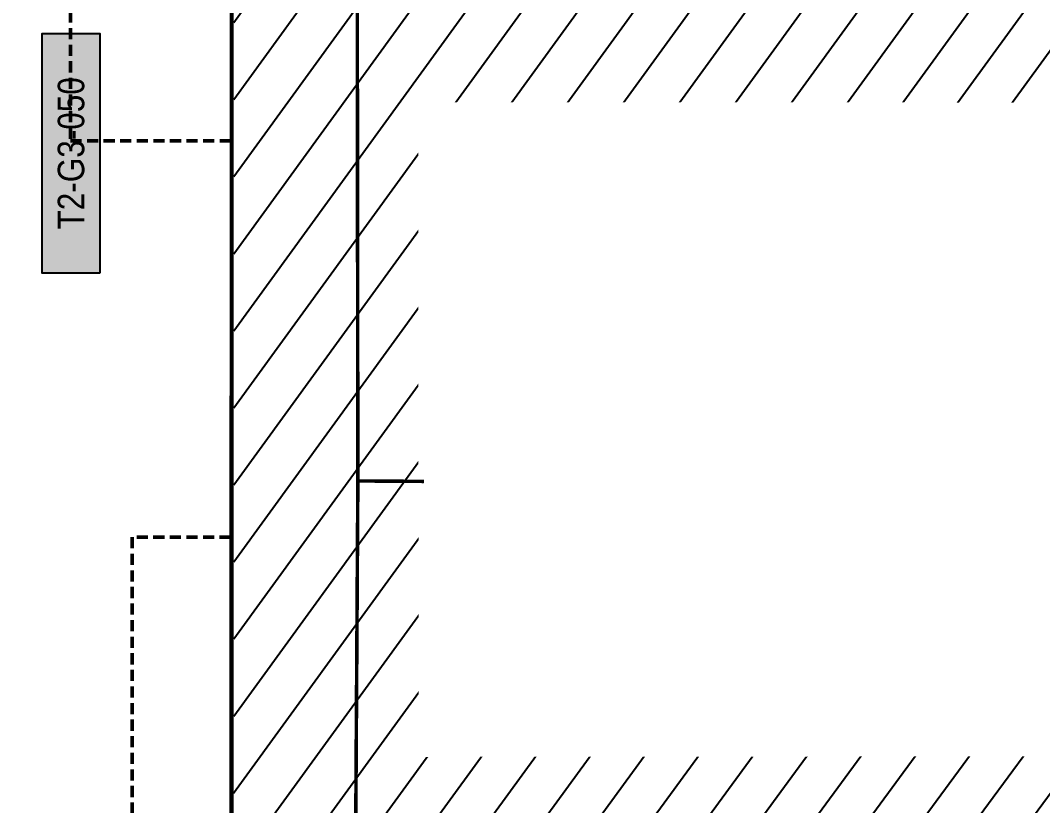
# Model space of a CAD drawing. Header units: centimetres. Extents: x -6122352 to 7132207, y -1694241 to 1947892.
# Drawn here: x 91466 to 97244, y -103172 to -98734 of the extents above; entities that cross this region are included whole.
import ezdxf
from ezdxf.enums import TextEntityAlignment as Align
from ezdxf.xclip import XClip

# ---------------------------------------------------------------- set-up
doc = ezdxf.new("R2010")
doc.units = ezdxf.units.CM
doc.header["$MEASUREMENT"] = 0
doc.header["$XCLIPFRAME"] = 2
doc.linetypes.add('DASHED2', pattern=[0.375, 0.25, -0.125])
doc.linetypes.add('XR-AR-END-SETTING OUT PLAN$0$23261-XR-AR-SI-GF$0$HIDDEN', pattern=[0.375, 0.25, -0.125])
for name, color, linetype in [('23585-XR-AR-BOUNDARY WALLS AND SETBACKS$0$setback', 7, 'XR-AR-END-SETTING OUT PLAN$0$23261-XR-AR-SI-GF$0$HIDDEN'), ('@MI-REF LAYER', 7, 'Continuous'), ('B_TH_4', 7, 'Continuous'), ('PANEL-TAGS', 7, 'Continuous')]:
    doc.layers.add(name, color=color, linetype=linetype)
for name, color, linetype, lineweight in [('@ Foundations', 4, 'DASHED2', 50), ('A-ANNO-TEXT', 3, 'Continuous', 25), ('XR-AR-END-SETTING OUT PLAN$0$23585-XR-AR-END-GROUND FLOOR$0$A-GLAZ-SILL', 8, 'Continuous', 5), ('XR-AR-END-SETTING OUT PLAN$0$23585-XR-AR-END-GROUND FLOOR$0$A-GLAZ-WNDO', 232, 'Continuous', 9), ('XR-AR-END-SETTING OUT PLAN$0$23585-XR-AR-END-GROUND FLOOR$0$A-WALL', 7, 'Continuous', 30), ('XR-AR-END-SETTING OUT PLAN$0$23585-XR-AR-END-GROUND FLOOR$0$S-COLS', 51, 'Continuous', 40), ('XR-AR-END-SETTING OUT PLAN$0$23585-XR-AR-END-GROUND FLOOR$0$S-COLS-PATT', 8, 'Continuous', 5)]:
    doc.layers.add(name, color=color, linetype=linetype, lineweight=lineweight)
doc.styles.add('PANELTAG_STYLE', font='arial.ttf')

# ---------------------------------------------------------------- blocks, each defined once
blk = doc.blocks.new('23585-XR-AR-BOUNDARY WALLS AND SETBACKS')
at = {"layer": '23585-XR-AR-BOUNDARY WALLS AND SETBACKS$0$setback', "ltscale": 40, "const_width": 0.05}
blk.add_lwpolyline([(496532.0673623674, 2768893.95391039), (496532.1686264705, 2768894.064425312), (496536.2220017799, 2768898.488198366), (496540.2756266847, 2768902.912025546), (496544.3290017809, 2768907.335798366), (496548.382401789, 2768911.759598364), (496552.4358017773, 2768916.183398364), (496556.5893923498, 2768920.716433185), (496542.2115776765, 2768933.889312271), (496538.0586421989, 2768929.356943275), (496534.0052491076, 2768924.933150815), (496529.9518491079, 2768920.509350816), (496525.8982013824, 2768916.085698731), (496521.844849108, 2768911.661950815), (496517.6903034673, 2768907.127653947), (496532.0673623674, 2768893.95391039)], dxfattribs=at)
blk = doc.blocks.new('A$C9d9485f6')
at = {"layer": 'A-ANNO-TEXT', "rotation": 312.4881850805905}
blk.add_blockref('23585-XR-AR-BOUNDARY WALLS AND SETBACKS', (-2377088.534775567, -1504219.252137818), dxfattribs=at)
blk = doc.blocks.new('XR-AR-END-SETTING OUT PLAN$0$23585-XR-AR-END-GROUND FLOOR$0$A$C75a8815d')
at = {"layer": 'XR-AR-END-SETTING OUT PLAN$0$23585-XR-AR-END-GROUND FLOOR$0$S-COLS', "color": 252, "lineweight": 30}
blk.add_lwpolyline([(0.04718828201293945, 13139.86978554726), (0.04718828201293945, 12139.86978602409), (250.0471882820129, 12139.86978626251), (250.0471882820129, 13139.86978602409)], close=True, dxfattribs=at)
blk = doc.blocks.new('XR-AR-END-SETTING OUT PLAN')
at = {"layer": 'XR-AR-END-SETTING OUT PLAN$0$23585-XR-AR-END-GROUND FLOOR$0$A-GLAZ-SILL', "color": 8}
blk.add_line((3250.293349877, 17540.34097003937), (3250.10262234509, 14849.99877500534), dxfattribs=at)
at = {"layer": 'XR-AR-END-SETTING OUT PLAN$0$23585-XR-AR-END-GROUND FLOOR$0$A-GLAZ-WNDO', "color": 8}
for p, q in [((3000.293349280953, 17540.3409705162), (3000.102621987462, 14849.99877643585)), ((3000.293349280953, 17540.3409705162), (3250.293349877, 17540.34097003937)), ((3150.102621391416, 14849.99877738953), (3150.293349221349, 17540.34097099304)), ((3000.293349221349, 17490.34097003937), (3150.293349042535, 17490.34097003937)), ((3150.102551832795, 16727.16475534439), (3000.1025518924, 16727.16475534439)), ((3150.102552130818, 16677.16475534439), (3000.102551653981, 16677.16475582123)), ((3150.103230431676, 15777.16475534439), (3000.103229954839, 15777.16475534439)), ((3150.103230431676, 15727.16475486755), (3000.103229954839, 15727.16475582123)), ((3150.102621510625, 14899.99877643585), (3000.102621987462, 14899.99877595901)), ((3000.102621987462, 14849.99877643585), (3250.10262234509, 14849.99877500534))]:
    blk.add_line(p, q, dxfattribs=at)
for points in [[(3050.295387819409, 17490.34096956253), (3050.102551594377, 16727.16475534439)], [(3050.102551832795, 16677.16475486755), (3050.103230193257, 15777.16475582123)], [(3050.103229895234, 15727.16475582123), (3050.102622106671, 14899.99877643585)]]:
    blk.add_lwpolyline(points, dxfattribs=at)
at = {"layer": 'XR-AR-END-SETTING OUT PLAN$0$23585-XR-AR-END-GROUND FLOOR$0$A-WALL', "color": 8}
for points in [[(3550.084660723805, 19773.27214288712), (3550.084660485387, 19523.2703499794), (3250.082569018006, 19523.2703499794), (3250.293485656381, 17540.34097003937), (3000.294974222779, 17540.34096956253), (3000.084657981992, 19773.27214288712)], [(3000.102068737149, 12899.99910259247), (3250.103869214654, 12899.99910211563), (3250.103198900819, 13749.9988026619), (3250.102675631642, 14849.99877595901), (3000.10211391747, 14849.99877595901)]]:
    blk.add_lwpolyline(points, close=True, dxfattribs=at)
at = {"layer": 'XR-AR-END-SETTING OUT PLAN$0$23585-XR-AR-END-GROUND FLOOR$0$S-COLS-PATT', "color": 8}
blk.add_blockref('XR-AR-END-SETTING OUT PLAN$0$23585-XR-AR-END-GROUND FLOOR$0$A$C75a8815d', (3000.129344239831, 5499.998310089111), dxfattribs=at)
blk = doc.blocks.new('END UNIT')
at = {"xscale": 0.001, "yscale": 0.001, "zscale": 0.001}
blk.add_blockref('XR-AR-END-SETTING OUT PLAN', (-9.150201729830158, 0), dxfattribs=at)
blk = doc.blocks.new('TH_4')
at = {"xscale": -1}
blk.add_blockref('END UNIT', (495826.3053798428, 2769130.514097063), dxfattribs=at)
blk = doc.blocks.new('A$C780da55d')
at = {"layer": 'B_TH_4', "xscale": 1.000039159572381, "yscale": 1.000039159572381, "zscale": 1.000039159572381}
blk.add_blockref('TH_4', (-495814.0704651335, -2769239.302089663), dxfattribs=at)
blk = doc.blocks.new('23585-XR-AR-MALDIVE-2$0$TH_4')
blk.add_blockref('A$C780da55d', (495794.655359471, 2769130.864096801))
at = {"layer": '@ Foundations', "linetype": 'DASHED2', "ltscale": 0.25}
for points in [[(495831.6304024773, 2769147.704669024), (495833.0304024774, 2769147.704669024), (495833.0304024774, 2769149.604669025), (495831.6304024773, 2769149.604669025)], [(495831.2804024774, 2769142.764569025), (495833.3804024773, 2769142.764569025), (495833.3804024773, 2769145.464569025), (495831.2804024774, 2769145.464569025)]]:
    blk.add_lwpolyline(points, close=True, dxfattribs=at)
blk = doc.blocks.new('PANELTAG')
at = {"layer": 'PANEL-TAGS', "color": 1}
blk.add_lwpolyline([(-13.49999999999989, -3.300000000000182), (13.50000000000011, -3.300000000000182), (13.50000000000011, 3.299999999999727), (-13.49999999999989, 3.299999999999727)], close=True, dxfattribs=at)
at = {"layer": 'PANEL-TAGS', "color": 40, "true_color": 0xffd700}
blk.add_solid([(-13.49999999999989, -3.300000000000182), (13.50000000000011, -3.300000000000182), (-13.49999999999989, 3.299999999999727), (13.50000000000011, 3.299999999999727)], dxfattribs=at)
at = {"layer": 'PANEL-TAGS', "color": 5, "style": 'PANELTAG_STYLE', "width": 0.85}
blk.add_attdef('TAGNO', text='', height=3, dxfattribs=at).set_placement((1.13686837721616e-13, -4.547473508864641e-13), align=Align.MIDDLE)
blk = doc.blocks.new('M3 REF WITH TABLES')
at = {"color": 1, "const_width": 0.01999999999999999}
blk.add_lwpolyline([(57.20067118969746, 62.37373535102233), (62.30738789052702, 62.65021186042577), (72.09442844771547, 53.70689465757459), (72.34833414893365, 53.9801707486622), (72.09442844771547, 53.70689465757459), (74.45312023937004, 51.5195779344067), (74.79307378083467, 46.24843301204965)], dxfattribs=at)

msp = doc.modelspace()

# ---------------------------------------------------------------- block references
at = {"layer": '@MI-REF LAYER', "xscale": 1000, "yscale": 1000, "zscale": 1000}
msp.add_blockref('A$C9d9485f6', (-23958.95045533385, 48155.57226163784), dxfattribs=at)

# ---------------------------------------------------------------- next in the draw order: block references
at = {"layer": '@MI-REF LAYER'}
ref = msp.add_blockref('23585-XR-AR-MALDIVE-2$0$TH_4', (496417964.9591807, 2768957759.234045), dxfattribs=dict(at, xscale=1000, yscale=1000, zscale=1000, rotation=179.9898026793493))
XClip(ref).set_block_clipping_path([(495835.3952632253, 2769130.5143983634), (495835.3955449336, 2769154.454259045), (495832.31072781887, 2769154.454277743), (495826.31069717463, 2769154.4542400045), (495820.3105747942, 2769154.45435022), (495814.30548654683, 2769154.454312696), (495808.3105498841, 2769154.4542752365), (495802.31054505054, 2769154.4543360225), (495793.35712816194, 2769154.454291232), (495793.3583734059, 2769130.514380163)])

# ---------------------------------------------------------------- next in the draw order: linework, layer by layer
at = {"layer": '@MI-REF LAYER', "const_width": 5.000000000000002}
msp.add_lwpolyline([(92675.4538232604, -89964.51177521618), (92671.27349824559, -104238.3423609368), (98921.51899553371, -104239.4547581458), (98921.43785492248, -103938.8251073431), (122722.8712224877, -103943.0612112809), (122722.6830709629, -104243.6908133628), (128972.9285688721, -104244.8032133181), (128976.4423090391, -89970.86702887056), (92675.4538232604, -89964.51177521618)], close=True, dxfattribs=at)

# ---------------------------------------------------------------- next in the draw order: block references
at = {"layer": 'PANEL-TAGS'}
ref = msp.add_blockref('PANELTAG', (91751.70363924513, -99484.76193653421), dxfattribs=dict(at, xscale=50.00000000000001, yscale=50.00000000000001, zscale=50.00000000000001, rotation=90.00000000000001))
ref.add_attrib('TAGNO', 'T2-G3-050', dxfattribs={"color": 5, "height": 150, "rotation": 90, "style": 'PANELTAG_STYLE', "width": 0.8499999999999999}).set_placement((91751.70363924513, -99484.76193653421), align=Align.MIDDLE_CENTER)

# ---------------------------------------------------------------- next in the draw order: wipeouts: each hides what was drawn before it
msp.add_wipeout([(128972.78564538565, -89970.97193029997), (92671.79725608348, -89964.10626118808), (92671.27349813687, -104238.34236081815), (98921.51899559154, -104239.45475805369), (98921.43785482732, -103938.82510741167), (122722.87122257455, -103943.06121123041), (122722.68307110868, -104243.69081319368), (128972.92857313139, -104244.77546120252)]).dxf.layer = '@MI-REF LAYER'

# ---------------------------------------------------------------- next in the draw order: hatches: boundary and pattern name
at = {"layer": '@MI-REF LAYER'}
h = msp.add_hatch(dxfattribs=at)
h.set_pattern_fill('ANSI31', color=256, scale=1999.999998458916, angle=6.722712845868625)
h.set_pattern_definition([(51.72271284586864, (-2377388365.755942, -1504087993.217153), (-196.2554993275065, 154.8669715833345), [])])
h.paths.add_polyline_path([(122722.8712224877, -103943.0612112809), (122722.6830714242, -104243.690813177), (128972.9285688721, -104244.8032133181), (128972.7856444257, -89970.97758180392), (92671.79715864702, -89964.62232814953), (92669.09752416589, -104238.4531772758), (98917.7768105872, -104239.5814400986), (98902.33546063656, -103927.5114286937)])

# ---------------------------------------------------------------- next in the draw order: linework, layer by layer
at = {"layer": '@MI-REF LAYER', "color": 1, "const_width": 20}
msp.add_lwpolyline([(89704.51714183255, -84499.81487833228), (93357.67334171281, -88078.8433082361), (93373.28718370131, -101336.6274996764), (93746.30312338374, -101339.2800105728), (93373.28718370131, -101336.6274996764), (93353.47972594302, -104553.3632799489), (89696.07428644488, -108364.3897366892)], dxfattribs=at)

# ---------------------------------------------------------------- next in the draw order: wipeouts: each hides what was drawn before it
at = {"color": 10}
msp.add_wipeout([(100683.49206404899, -99198.54231058243), (93713.99951376072, -99196.48177407055), (93717.69551184954, -102896.47992821019), (100687.17904925361, -102889.51797984452), (100683.48305135255, -99189.51982590985)], dxfattribs=at).dxf.layer = '@MI-REF LAYER'

# ---------------------------------------------------------------- next in the draw order: block references
at = {"layer": '@MI-REF LAYER', "xscale": 1000, "yscale": 1000, "zscale": 1000, "rotation": 312.4882889992022}
msp.add_blockref('M3 REF WITH TABLES', (5073.57098191743, -84448.84299303715), dxfattribs=at)

doc.saveas('drawing.dxf')
